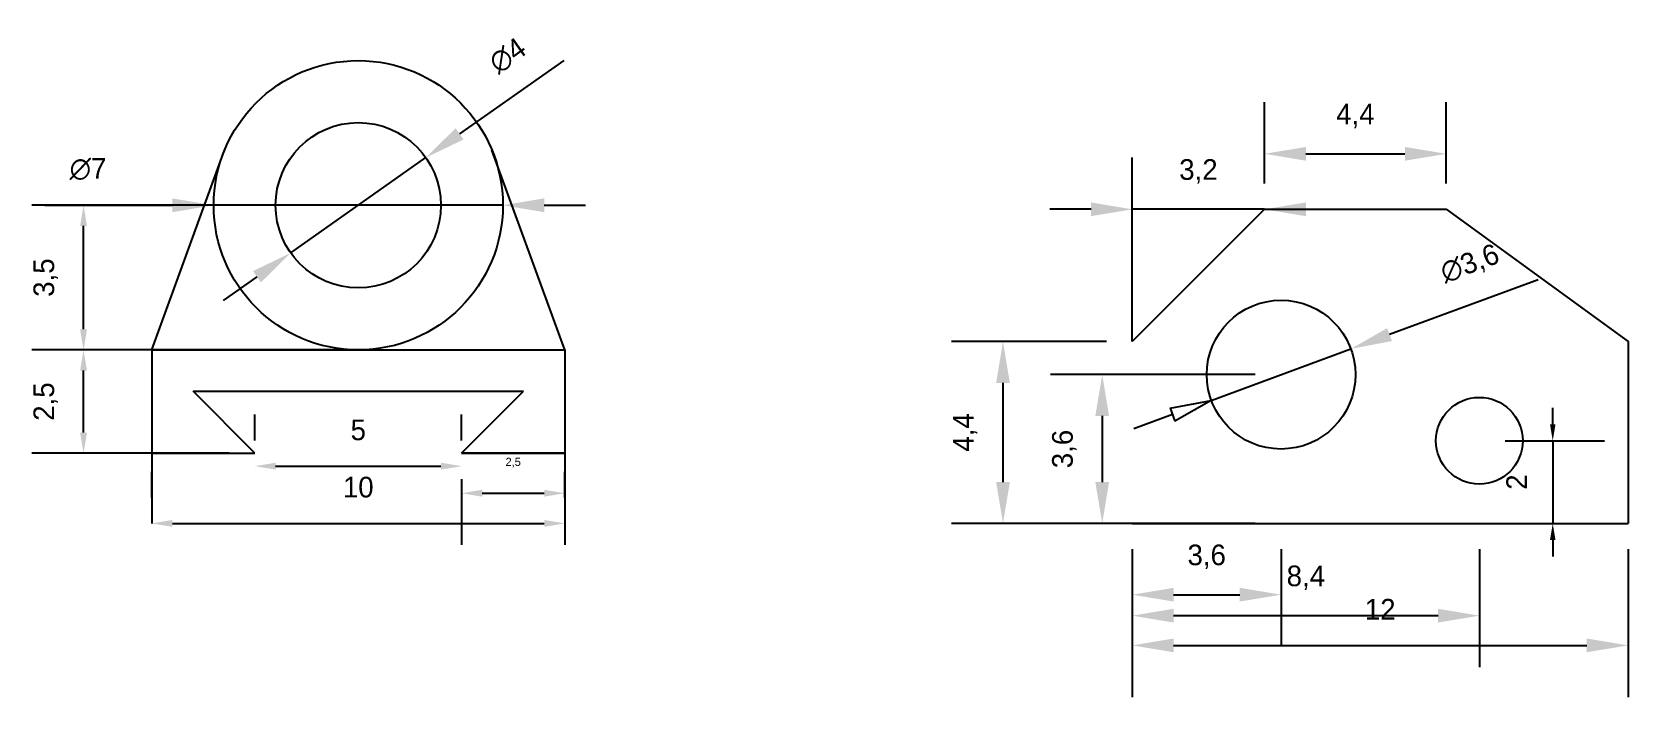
# Model space of a CAD drawing. Header units: millimetres. Extents: x 1665.8 to 1704.5, y 1060.9 to 1077.
import ezdxf

# ---------------------------------------------------------------- set-up
doc = ezdxf.new("R2010")
doc.units = ezdxf.units.MM
doc.dimstyles.new('ISO-25', dxfattribs={"dimtxt": 2.5, "dimasz": 2.5, "dimexe": 1.25, "dimexo": 0.625, "dimtad": 1, "dimtxsty": 'Standard', "dimcen": 2.5, "dimadec": 0, "dimazin": 0, "dimtfac": 1, "dimtmove": 0, "dimatfit": 3, "dimfxl": 1, "dimarcsym": 0})

# ---------------------------------------------------------------- blocks, each defined once
blk = doc.blocks.new('*D3')
at = {"color": 0, "lineweight": -2}
for p, q in [((1678.686, 1076.317), (1676.166, 1074.541)), ((1672.079, 1071.659), (1675.348, 1073.964)), ((1671.262, 1071.083), (1670.445, 1070.507))]:
    blk.add_line(p, q, dxfattribs=at)
at = {"color": 0}
for points in [[(1676.07, 1074.677), (1676.262, 1074.404), (1675.348, 1073.964)], [(1671.166, 1071.219), (1671.358, 1070.947), (1672.079, 1071.659)]]:
    blk.add_solid(points, dxfattribs=at)
at = {"layer": 'Defpoints', "color": 0}
for p in [(1675.348, 1073.964), (1672.079, 1071.659)]:
    blk.add_point(p, dxfattribs=at)
at = {"color": 0, "insert": (1677.33, 1076.432), "char_height": 0.5, "attachment_point": 5, "rotation": 35.1868}
blk.add_mtext('∅4', dxfattribs=at)
blk = doc.blocks.new('*D4')
at = {"color": 0, "lineweight": -2}
for p, q in [((1666.13, 1072.812), (1669.214, 1072.812)), ((1677.214, 1072.812), (1670.214, 1072.812)), ((1678.214, 1072.812), (1679.214, 1072.812))]:
    blk.add_line(p, q, dxfattribs=at)
at = {"color": 0}
for points in [[(1669.214, 1072.979), (1669.214, 1072.645), (1670.214, 1072.812)], [(1678.214, 1072.979), (1678.214, 1072.645), (1677.214, 1072.812)]]:
    blk.add_solid(points, dxfattribs=at)
at = {"layer": 'Defpoints', "color": 0}
for p in [(1670.214, 1072.812), (1677.214, 1072.812)]:
    blk.add_point(p, dxfattribs=at)
at = {"color": 0, "insert": (1667.172, 1073.687), "char_height": 0.5, "attachment_point": 5}
blk.add_mtext('∅7', dxfattribs=at)
blk = doc.blocks.new('*D6')
at = {"color": 0, "lineweight": -2}
for p, q in [((1695.426, 1068.714), (1690.472, 1068.714)), ((1691.722, 1067.714), (1691.722, 1066.114)), ((1695.426, 1065.114), (1690.472, 1065.114))]:
    blk.add_line(p, q, dxfattribs=at)
at = {"color": 0}
for points in [[(1691.555, 1067.714), (1691.888, 1067.714), (1691.722, 1068.714)], [(1691.555, 1066.114), (1691.888, 1066.114), (1691.722, 1065.114)]]:
    blk.add_solid(points, dxfattribs=at)
at = {"layer": 'Defpoints', "color": 0}
for p in [(1696.051, 1068.714), (1691.722, 1065.114), (1696.051, 1065.114)]:
    blk.add_point(p, dxfattribs=at)
at = {"color": 0, "insert": (1690.805, 1066.914), "char_height": 0.5, "attachment_point": 5, "rotation": 90}
blk.add_mtext('3,6', dxfattribs=at)
blk = doc.blocks.new('*D7')
at = {"color": 0, "lineweight": -2}
for p, q in [((1691.826, 1069.514), (1688.07, 1069.514)), ((1689.32, 1068.514), (1689.32, 1066.114)), ((1691.826, 1065.114), (1688.07, 1065.114))]:
    blk.add_line(p, q, dxfattribs=at)
at = {"color": 0}
for points in [[(1689.154, 1068.514), (1689.487, 1068.514), (1689.32, 1069.514)], [(1689.154, 1066.114), (1689.487, 1066.114), (1689.32, 1065.114)]]:
    blk.add_solid(points, dxfattribs=at)
at = {"layer": 'Defpoints', "color": 0}
for p in [(1692.451, 1069.514), (1689.32, 1065.114), (1692.451, 1065.114)]:
    blk.add_point(p, dxfattribs=at)
at = {"color": 0, "insert": (1688.404, 1067.314), "char_height": 0.5, "attachment_point": 5, "rotation": 90}
blk.add_mtext('4,4', dxfattribs=at)
blk = doc.blocks.new('*D8')
at = {"color": 0, "lineweight": -2}
for p, q in [((1692.451, 1064.489), (1692.451, 1062.139)), ((1696.051, 1064.489), (1696.051, 1062.139)), ((1693.451, 1063.389), (1695.051, 1063.389))]:
    blk.add_line(p, q, dxfattribs=at)
at = {"color": 0}
for points in [[(1693.451, 1063.556), (1693.451, 1063.223), (1692.451, 1063.389)], [(1695.051, 1063.556), (1695.051, 1063.223), (1696.051, 1063.389)]]:
    blk.add_solid(points, dxfattribs=at)
at = {"layer": 'Defpoints', "color": 0}
for p in [(1692.451, 1065.114), (1696.051, 1065.114), (1696.051, 1063.389)]:
    blk.add_point(p, dxfattribs=at)
at = {"color": 0, "insert": (1694.251, 1064.306), "char_height": 0.5, "attachment_point": 5}
blk.add_mtext('3,6', dxfattribs=at)
blk = doc.blocks.new('*D10')
at = {"color": 0, "lineweight": -2}
for p, q in [((1695.651, 1073.339), (1695.651, 1075.307)), ((1700.051, 1073.339), (1700.051, 1075.307)), ((1696.651, 1074.057), (1699.051, 1074.057))]:
    blk.add_line(p, q, dxfattribs=at)
at = {"color": 0}
for points in [[(1696.651, 1074.223), (1696.651, 1073.89), (1695.651, 1074.057)], [(1699.051, 1074.223), (1699.051, 1073.89), (1700.051, 1074.057)]]:
    blk.add_solid(points, dxfattribs=at)
at = {"layer": 'Defpoints', "color": 0}
for p in [(1700.051, 1074.057), (1695.651, 1072.714), (1700.051, 1072.714)]:
    blk.add_point(p, dxfattribs=at)
at = {"color": 0, "insert": (1697.851, 1074.973), "char_height": 0.5, "attachment_point": 5}
blk.add_mtext('4,4', dxfattribs=at)
blk = doc.blocks.new('*D11')
at = {"color": 0, "lineweight": -2}
for p, q in [((1692.451, 1073.339), (1692.451, 1073.964)), ((1695.651, 1073.339), (1695.651, 1073.964)), ((1691.451, 1072.714), (1690.451, 1072.714)), ((1695.651, 1072.714), (1692.451, 1072.714)), ((1696.651, 1072.714), (1697.651, 1072.714))]:
    blk.add_line(p, q, dxfattribs=at)
at = {"color": 0}
for points in [[(1691.451, 1072.881), (1691.451, 1072.548), (1692.451, 1072.714)], [(1696.651, 1072.881), (1696.651, 1072.548), (1695.651, 1072.714)]]:
    blk.add_solid(points, dxfattribs=at)
at = {"layer": 'Defpoints', "color": 0}
for p in [(1692.451, 1072.714), (1692.451, 1072.714), (1695.651, 1072.714)]:
    blk.add_point(p, dxfattribs=at)
at = {"color": 0, "insert": (1694.051, 1073.631), "char_height": 0.5, "attachment_point": 5}
blk.add_mtext('3,2', dxfattribs=at)
blk = doc.blocks.new('*D12')
at = {"color": 0, "lineweight": -2}
for p, q in [((1692.451, 1064.489), (1692.451, 1061.632)), ((1700.851, 1064.489), (1700.851, 1061.632)), ((1693.451, 1062.882), (1699.851, 1062.882))]:
    blk.add_line(p, q, dxfattribs=at)
at = {"color": 0}
for points in [[(1693.451, 1063.048), (1693.451, 1062.715), (1692.451, 1062.882)], [(1699.851, 1063.048), (1699.851, 1062.715), (1700.851, 1062.882)]]:
    blk.add_solid(points, dxfattribs=at)
at = {"layer": 'Defpoints', "color": 0}
for p in [(1692.451, 1065.114), (1700.851, 1065.114), (1700.851, 1062.882)]:
    blk.add_point(p, dxfattribs=at)
at = {"color": 0, "insert": (1696.651, 1063.798), "char_height": 0.5, "attachment_point": 5}
blk.add_mtext('8,4', dxfattribs=at)
blk = doc.blocks.new('*D13')
at = {"color": 0, "lineweight": -2}
for p, q in [((1692.451, 1064.489), (1692.451, 1060.912)), ((1704.451, 1064.489), (1704.451, 1060.912)), ((1693.451, 1062.162), (1703.451, 1062.162))]:
    blk.add_line(p, q, dxfattribs=at)
at = {"color": 0}
for points in [[(1693.451, 1062.329), (1693.451, 1061.996), (1692.451, 1062.162)], [(1703.451, 1062.329), (1703.451, 1061.996), (1704.451, 1062.162)]]:
    blk.add_solid(points, dxfattribs=at)
at = {"layer": 'Defpoints', "color": 0}
for p in [(1692.451, 1065.114), (1704.451, 1065.114), (1704.451, 1062.162)]:
    blk.add_point(p, dxfattribs=at)
at = {"color": 0, "insert": (1698.451, 1063.037), "char_height": 0.5, "attachment_point": 5}
blk.add_mtext('12', dxfattribs=at)
blk = doc.blocks.new('*D14')
at = {"color": 0, "lineweight": -2}
for p, q in [((1702.628, 1067.514), (1702.628, 1067.914)), ((1701.476, 1067.114), (1703.878, 1067.114)), ((1702.628, 1067.114), (1702.628, 1065.114)), ((1701.476, 1065.114), (1703.878, 1065.114)), ((1702.628, 1064.714), (1702.628, 1064.314))]:
    blk.add_line(p, q, dxfattribs=at)
at = {"color": 0}
for points in [[(1702.561, 1067.514), (1702.694, 1067.514), (1702.628, 1067.114)], [(1702.561, 1064.714), (1702.694, 1064.714), (1702.628, 1065.114)]]:
    blk.add_solid(points, dxfattribs=at)
at = {"layer": 'Defpoints', "color": 0}
for p in [(1700.851, 1067.114), (1700.851, 1065.114), (1702.628, 1065.114)]:
    blk.add_point(p, dxfattribs=at)
at = {"color": 0, "insert": (1701.753, 1066.114), "char_height": 0.5, "attachment_point": 5, "rotation": 90}
blk.add_mtext('2', dxfattribs=at)
blk = doc.blocks.new('_ClosedBlank')
at = {"color": 0, "linetype": 'ByBlock', "lineweight": -2}
for p, q in [((-1, 0.167), (0, 0)), ((-1, 0.167), (-1, -0.167)), ((0, 0), (-1, -0.167))]:
    blk.add_line(p, q, dxfattribs=at)
blk = doc.blocks.new('*D15')
at = {"color": 0, "lineweight": -2}
for p, q in [((1702.276, 1071.007), (1698.678, 1069.682)), ((1694.362, 1068.092), (1697.74, 1069.337)), ((1693.424, 1067.747), (1692.485, 1067.401))]:
    blk.add_line(p, q, dxfattribs=at)
at = {"color": 0}
blk.add_solid([(1698.621, 1069.839), (1698.736, 1069.526), (1697.74, 1069.337)], dxfattribs=at)
at = {"layer": 'Defpoints', "color": 0}
for p in [(1697.74, 1069.337), (1694.362, 1068.092)]:
    blk.add_point(p, dxfattribs=at)
at = {"color": 0, "lineweight": -2, "rotation": 20.22029849012231}
blk.add_blockref('_ClosedBlank', (1694.362, 1068.092), dxfattribs=at)
at = {"color": 0, "insert": (1700.629, 1071.378), "char_height": 0.5, "attachment_point": 5, "rotation": 20.2203}
blk.add_mtext('∅3,6', dxfattribs=at)
blk = doc.blocks.new('*D18')
at = {"color": 0, "lineweight": -2}
for p, q in [((1671.214, 1067.124), (1671.214, 1067.749)), ((1676.214, 1067.124), (1676.214, 1067.749)), ((1671.714, 1066.499), (1675.714, 1066.499))]:
    blk.add_line(p, q, dxfattribs=at)
at = {"color": 0}
for points in [[(1671.714, 1066.583), (1671.714, 1066.416), (1671.214, 1066.499)], [(1675.714, 1066.583), (1675.714, 1066.416), (1676.214, 1066.499)]]:
    blk.add_solid(points, dxfattribs=at)
at = {"layer": 'Defpoints', "color": 0}
for p in [(1671.214, 1066.499), (1676.214, 1066.499), (1676.214, 1066.499)]:
    blk.add_point(p, dxfattribs=at)
at = {"color": 0, "insert": (1673.714, 1067.374), "char_height": 0.5, "attachment_point": 5}
blk.add_mtext('5', dxfattribs=at)
blk = doc.blocks.new('*D19')
at = {"color": 0, "lineweight": -2}
for p, q in [((1670.589, 1069.312), (1665.814, 1069.312)), ((1667.064, 1067.312), (1667.064, 1068.812)), ((1670.589, 1066.812), (1665.814, 1066.812))]:
    blk.add_line(p, q, dxfattribs=at)
at = {"color": 0}
for points in [[(1666.981, 1068.812), (1667.148, 1068.812), (1667.064, 1069.312)], [(1666.981, 1067.312), (1667.148, 1067.312), (1667.064, 1066.812)]]:
    blk.add_solid(points, dxfattribs=at)
at = {"layer": 'Defpoints', "color": 0}
for p in [(1667.064, 1069.312), (1671.214, 1069.312), (1671.214, 1066.812)]:
    blk.add_point(p, dxfattribs=at)
at = {"color": 0, "insert": (1666.148, 1068.062), "char_height": 0.5, "attachment_point": 5, "rotation": 90}
blk.add_mtext('2,5', dxfattribs=at)
blk = doc.blocks.new('*D20')
at = {"color": 0, "lineweight": -2}
for p, q in [((1673.089, 1072.812), (1665.814, 1072.812)), ((1667.064, 1069.812), (1667.064, 1072.312)), ((1673.089, 1069.312), (1665.814, 1069.312))]:
    blk.add_line(p, q, dxfattribs=at)
at = {"color": 0}
for points in [[(1666.981, 1072.312), (1667.148, 1072.312), (1667.064, 1072.812)], [(1666.981, 1069.812), (1667.148, 1069.812), (1667.064, 1069.312)]]:
    blk.add_solid(points, dxfattribs=at)
at = {"layer": 'Defpoints', "color": 0}
for p in [(1667.064, 1072.812), (1673.714, 1072.812), (1673.714, 1069.312)]:
    blk.add_point(p, dxfattribs=at)
at = {"color": 0, "insert": (1666.148, 1071.062), "char_height": 0.5, "attachment_point": 5, "rotation": 90}
blk.add_mtext('3,5', dxfattribs=at)
blk = doc.blocks.new('*D21')
at = {"color": 0, "lineweight": -2}
for p, q in [((1668.714, 1065.739), (1668.714, 1066.364)), ((1678.714, 1065.739), (1678.714, 1066.364)), ((1669.214, 1065.114), (1678.214, 1065.114))]:
    blk.add_line(p, q, dxfattribs=at)
at = {"color": 0}
for points in [[(1669.214, 1065.198), (1669.214, 1065.031), (1668.714, 1065.114)], [(1678.214, 1065.198), (1678.214, 1065.031), (1678.714, 1065.114)]]:
    blk.add_solid(points, dxfattribs=at)
at = {"layer": 'Defpoints', "color": 0}
for p in [(1668.714, 1065.114), (1678.714, 1065.114), (1678.714, 1065.114)]:
    blk.add_point(p, dxfattribs=at)
at = {"color": 0, "insert": (1673.714, 1065.989), "char_height": 0.5, "attachment_point": 5}
blk.add_mtext('10', dxfattribs=at)
blk = doc.blocks.new('*D25')
at = {"color": 0, "lineweight": -2}
for p, q in [((1676.214, 1066.187), (1676.214, 1064.594)), ((1678.714, 1066.187), (1678.714, 1064.594)), ((1676.714, 1065.844), (1678.214, 1065.844))]:
    blk.add_line(p, q, dxfattribs=at)
at = {"color": 0}
for points in [[(1676.714, 1065.927), (1676.714, 1065.76), (1676.214, 1065.844)], [(1678.214, 1065.927), (1678.214, 1065.76), (1678.714, 1065.844)]]:
    blk.add_solid(points, dxfattribs=at)
at = {"layer": 'Defpoints', "color": 0}
for p in [(1676.214, 1066.812), (1678.714, 1066.812), (1678.714, 1065.844)]:
    blk.add_point(p, dxfattribs=at)
at = {"color": 0, "insert": (1677.464, 1066.585), "char_height": 0.2, "attachment_point": 5}
blk.add_mtext('2,5', dxfattribs=at)

msp = doc.modelspace()

# ---------------------------------------------------------------- linework, layer by layer
for p, q in [((1668.714, 1069.312), (1670.479, 1074.149)), ((1678.714, 1069.312), (1676.948, 1074.149)), ((1692.451, 1069.514), (1692.451, 1073.436)), ((1695.651, 1072.714), (1692.451, 1069.514)), ((1695.651, 1072.714), (1700.051, 1072.714)), ((1700.051, 1072.714), (1704.451, 1069.514)), ((1704.451, 1069.514), (1704.451, 1065.114)), ((1673.714, 1069.312), (1668.714, 1069.312)), ((1668.714, 1069.312), (1678.714, 1069.312)), ((1668.714, 1069.312), (1668.714, 1065.114)), ((1673.714, 1069.312), (1678.714, 1069.312)), ((1678.714, 1069.312), (1678.714, 1065.114)), ((1669.714, 1068.312), (1677.714, 1068.312)), ((1669.714, 1068.312), (1669.714, 1068.312)), ((1671.214, 1066.812), (1669.714, 1068.312)), ((1676.214, 1066.812), (1677.714, 1068.312)), ((1668.714, 1066.812), (1671.214, 1066.812)), ((1678.714, 1066.812), (1676.214, 1066.812)), ((1676.214, 1066.812), (1678.714, 1066.812)), ((1692.451, 1065.114), (1704.451, 1065.114)), ((1692.451, 1065.114), (1700.851, 1065.114))]:
    msp.add_line(p, q)
for centre, radius in [((1673.714, 1072.812), 3.5), ((1673.714, 1072.812), 2), ((1696.051, 1068.714), 1.8), ((1700.851, 1067.114), 1.05)]:
    msp.add_circle(centre, radius)

# ---------------------------------------------------------------- dimensions: what is measured, and where the dimension line sits
for p1, p2, override, picture, middle in [((1672.079, 1071.659), (1675.348, 1073.964), {"dimtxt": 0.5, "dimasz": 1}, '*D3', (1677.33, 1076.432)), ((1677.214, 1072.812), (1670.214, 1072.812), {"dimtxt": 0.5, "dimasz": 1}, '*D4', (1667.172, 1073.687)), ((1694.362, 1068.092), (1697.74, 1069.337), {"dimtxt": 0.5, "dimasz": 1, "dimblk1": 'ClosedBlank', "dimsah": 1}, '*D15', (1700.629, 1071.378))]:
    dim = msp.add_diameter_dim_2p(p1=p1, p2=p2, dimstyle='ISO-25', override=override)
    dim.commit()
    dim.dimension.update_dxf_attribs({"geometry": picture, "text_midpoint": middle})
for base, p1, p2, override, picture, middle in [((1700.051, 1074.057), (1695.651, 1072.714), (1700.051, 1072.714), {"dimtxt": 0.5, "dimasz": 1}, '*D10', (1697.851, 1074.973)), ((1692.451, 1072.714), (1695.651, 1072.714), (1692.451, 1072.714), {"dimtxt": 0.5, "dimasz": 1}, '*D11', (1694.051, 1073.631)), ((1676.214, 1066.499), (1671.214, 1066.499), (1676.214, 1066.499), {"dimtxt": 0.5, "dimasz": 0.5}, '*D18', (1673.714, 1067.374)), ((1678.714, 1065.844), (1676.214, 1066.812), (1678.714, 1066.812), {"dimtxt": 0.2, "dimasz": 0.5}, '*D25', (1677.464, 1066.585)), ((1696.051, 1063.389), (1692.451, 1065.114), (1696.051, 1065.114), {"dimtxt": 0.5, "dimasz": 1}, '*D8', (1694.251, 1064.306)), ((1700.851, 1062.882), (1692.451, 1065.114), (1700.851, 1065.114), {"dimtxt": 0.5, "dimasz": 1}, '*D12', (1696.651, 1063.798)), ((1704.451, 1062.162), (1692.451, 1065.114), (1704.451, 1065.114), {"dimtxt": 0.5, "dimasz": 1}, '*D13', (1698.451, 1063.037))]:
    dim = msp.add_linear_dim(base=base, p1=p1, p2=p2, dimstyle='ISO-25', override=override)
    dim.commit()
    dim.dimension.update_dxf_attribs({"geometry": picture, "text_midpoint": middle})
for base, p1, p2, override, picture, middle in [((1667.064, 1072.812), (1673.714, 1069.312), (1673.714, 1072.812), {"dimtxt": 0.5, "dimasz": 0.5}, '*D20', (1666.148, 1071.062)), ((1689.32, 1065.114), (1692.451, 1069.514), (1692.451, 1065.114), {"dimtxt": 0.5, "dimasz": 1}, '*D7', (1688.404, 1067.314)), ((1667.064, 1069.312), (1671.214, 1066.812), (1671.214, 1069.312), {"dimtxt": 0.5, "dimasz": 0.5}, '*D19', (1666.148, 1068.062)), ((1691.722, 1065.114), (1696.051, 1068.714), (1696.051, 1065.114), {"dimtxt": 0.5, "dimasz": 1}, '*D6', (1690.805, 1066.914)), ((1702.628, 1065.114), (1700.851, 1067.114), (1700.851, 1065.114), {"dimtxt": 0.5, "dimasz": 0.4}, '*D14', (1701.753, 1066.114))]:
    dim = msp.add_linear_dim(base=base, p1=p1, p2=p2, angle=90, dimstyle='ISO-25', override=override)
    dim.commit()
    dim.dimension.update_dxf_attribs({"geometry": picture, "text_midpoint": middle})
dim = msp.add_aligned_dim(p1=(1668.714, 1065.114), p2=(1678.714, 1065.114), distance=0, dimstyle='ISO-25', override={"dimtxt": 0.5, "dimasz": 0.5})
dim.commit()
dim.dimension.update_dxf_attribs({"geometry": '*D21', "text_midpoint": (1673.714, 1065.989)})

doc.saveas('drawing.dxf')
